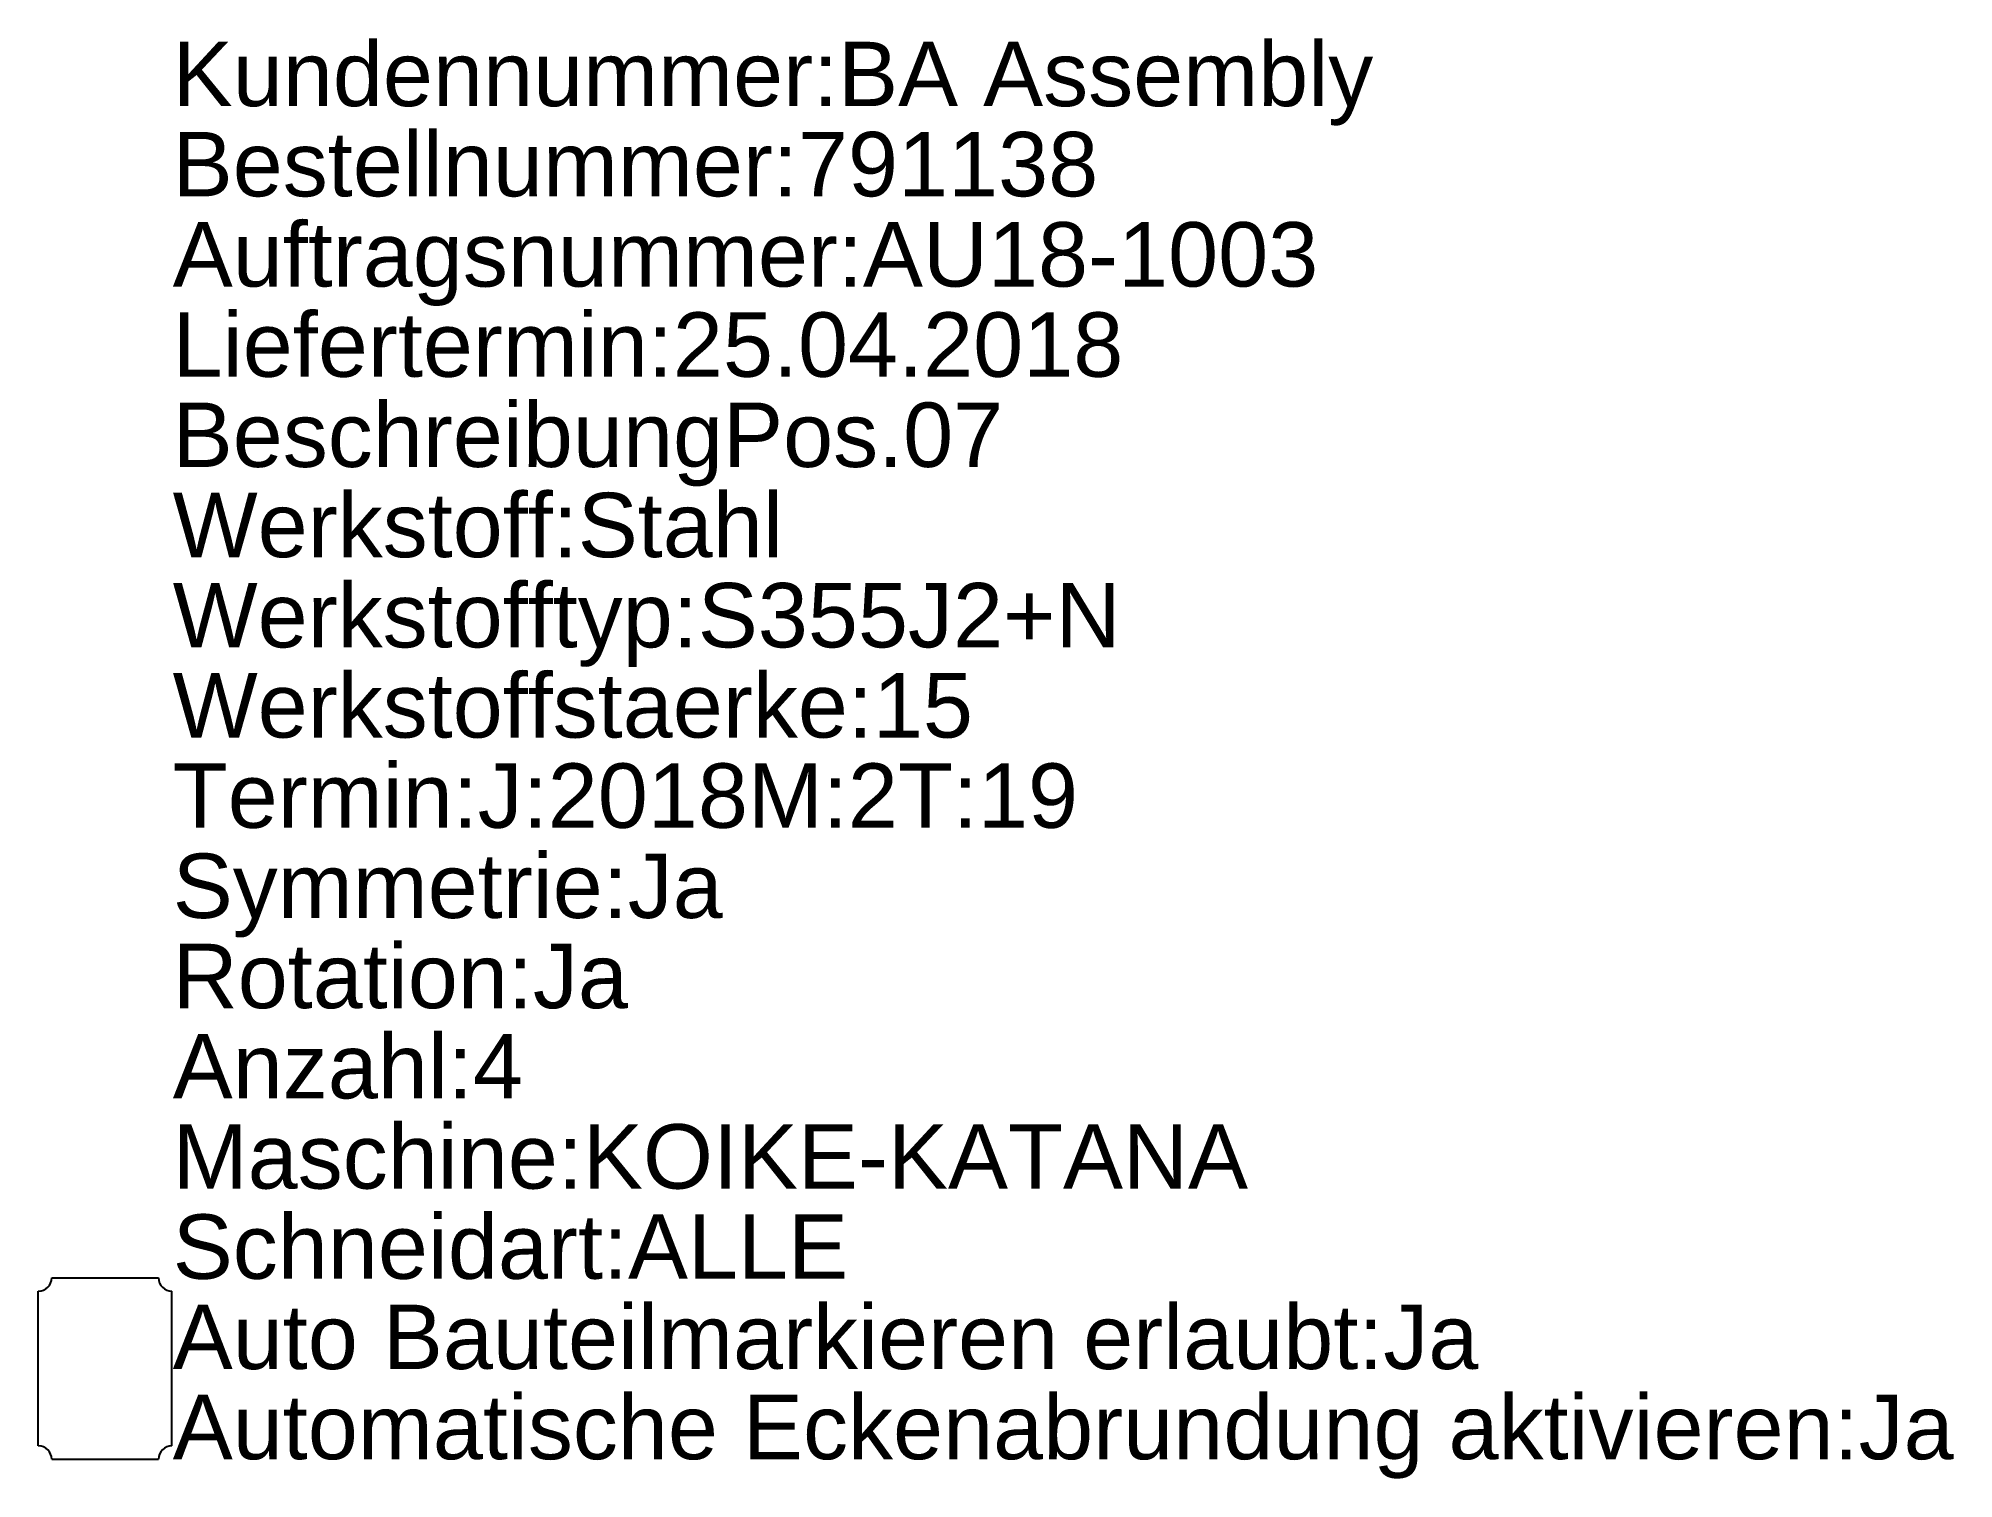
# Model space of a CAD drawing. Extents: x 9311 to 14327, y -2312 to 1461.
import ezdxf

# ---------------------------------------------------------------- set-up
doc = ezdxf.new("R2010")
doc.units = 0
doc.layers.add('Bemassung', color=7, linetype='CONTINUOUS')
doc.layers.add('Schneiden_Uhrzeiger', color=7, linetype='CONTINUOUS')
doc.styles.add('Bemaßung', font='', dxfattribs={"height": 10})
doc.styles.get('Bemaßung').set_extended_font_data('Arial')

msp = doc.modelspace()

# ---------------------------------------------------------------- linework, layer by layer
at = {"layer": 'Schneiden_Uhrzeiger', "color": 93, "linetype": 'CONTINUOUS'}
for p, q in [((9346, -1785.7), (9626, -1785.7)), ((9311, -2225.7), (9311, -1820.7)), ((9661, -2225.7), (9661, -1820.7)), ((9346, -2260.7), (9626, -2260.7))]:
    msp.add_line(p, q, dxfattribs=at)
for centre, start, end in [((9311, -1785.7), 270, 360), ((9661, -1785.7), 180, 270), ((9311, -2260.7), 0, 90), ((9661, -2260.7), 90, 180)]:
    msp.add_arc(centre, 35, start, end, dxfattribs=at)

# ---------------------------------------------------------------- texts
at = {"layer": 'Bemassung', "color": 7, "style": 'Bemaßung'}
for s, height, p in [('Kundennummer:BA Assembly', 168.737, (9663, 1282.8)), ('Bestellnummer:791138', 168.737, (9663, 1046.6)), ('Auftragsnummer:AU18-1003', 168.737, (9663, 810.3)), ('Liefertermin:25.04.2018', 168.737, (9663, 574.1)), ('BeschreibungPos.07', 168.737, (9663, 337.9)), ('Werkstoff:Stahl', 168.737, (9663, 101.6)), ('Werkstofftyp:S355J2+N', 168.737, (9663, -134.6)), ('Werkstoffstaerke:15', 168.737, (9663, -370.8)), ('Termin:J:2018M:2T:19', 168.737, (9663, -607.1)), ('Symmetrie:Ja', 168.737, (9663, -843.3)), ('Rotation:Ja', 168.737, (9663, -1079.5)), ('Anzahl:4', 168.74, (9663, -1315.8)), ('Maschine:KOIKE-KATANA', 168.737, (9663, -1552)), ('Schneidart:ALLE', 168.737, (9663, -1788.2)), ('Auto Bauteilmarkieren erlaubt:Ja', 168.737, (9663, -2024.5)), ('Automatische Eckenabrundung aktivieren:Ja', 168.737, (9663, -2260.7))]:
    msp.add_text(s, height=height, dxfattribs=at).set_placement(p)

doc.saveas('drawing.dxf')
